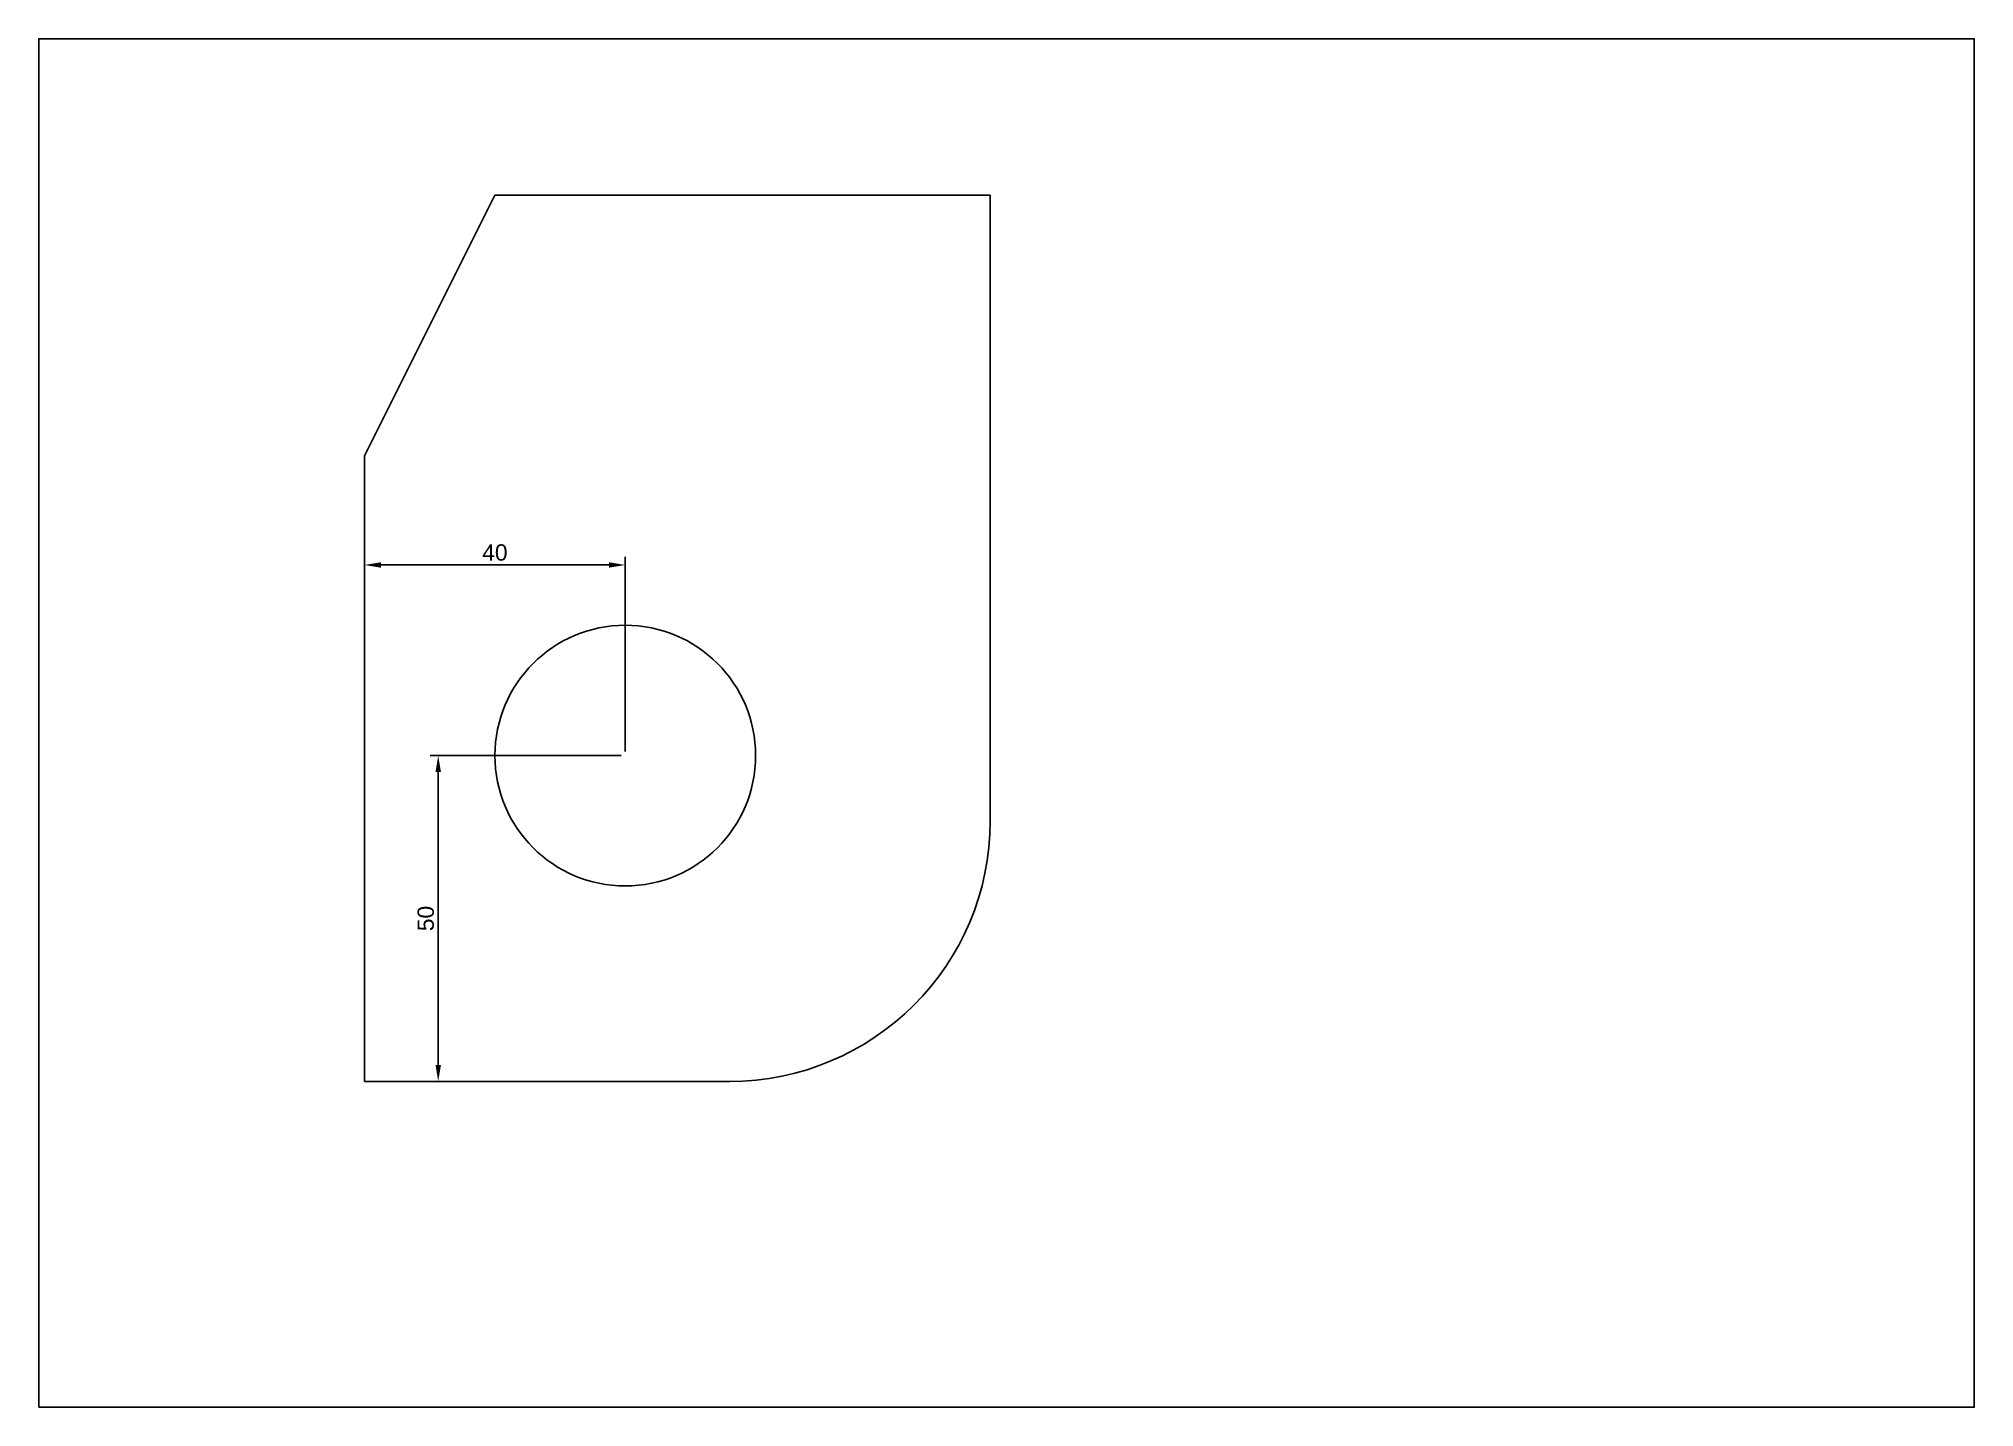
# Model space of a CAD drawing. Header units: millimetres. Extents: x 0 to 297, y 0 to 210.
import ezdxf

# ---------------------------------------------------------------- set-up
doc = ezdxf.new("R2010")
doc.units = ezdxf.units.MM
doc.styles.get("Standard").update_dxf_attribs({"font": 'arial.ttf'})
doc.dimstyles.new('ISO-25', dxfattribs={"dimtxt": 2.5, "dimasz": 2.5, "dimexe": 1.25, "dimexo": 0.625, "dimtad": 1, "dimtxsty": 'Standard', "dimcen": 2.5, "dimadec": 0, "dimazin": 0, "dimtfac": 1, "dimtmove": 0, "dimatfit": 3, "dimfxl": 1, "dimarcsym": 0})

# ---------------------------------------------------------------- blocks, each defined once
blk = doc.blocks.new('*D1')
at = {"color": 0, "lineweight": -2, "transparency": 16777216}
for p, q in [((50, 98.62), (50, 130.5)), ((52.5, 129.25), (87.5, 129.25)), ((90, 100.62), (90, 130.5))]:
    blk.add_line(p, q, dxfattribs=at)
at = {"color": 0, "transparency": 16777216}
for points in [[(52.5, 129.66), (52.5, 128.83), (50, 129.25)], [(87.5, 129.66), (87.5, 128.83), (90, 129.25)]]:
    blk.add_solid(points, dxfattribs=at)
at = {"layer": 'Defpoints', "color": 0, "transparency": 16777216}
for p in [(90, 129.25), (90, 100), (50, 98)]:
    blk.add_point(p, dxfattribs=at)
at = {"color": 0, "transparency": 16777216, "insert": (70, 131.15), "char_height": 2.5, "attachment_point": 5}
blk.add_mtext('40', dxfattribs=at)
blk = doc.blocks.new('*D2')
at = {"color": 0, "lineweight": -2, "transparency": 16777216}
for p, q in [((89.38, 100), (60.05, 100)), ((61.3, 97.5), (61.3, 52.5)), ((77.38, 50), (60.05, 50))]:
    blk.add_line(p, q, dxfattribs=at)
at = {"color": 0, "transparency": 16777216}
for points in [[(60.89, 97.5), (61.72, 97.5), (61.3, 100)], [(60.89, 52.5), (61.72, 52.5), (61.3, 50)]]:
    blk.add_solid(points, dxfattribs=at)
at = {"layer": 'Defpoints', "color": 0, "transparency": 16777216}
for p in [(90, 100), (61.3, 50), (78, 50)]:
    blk.add_point(p, dxfattribs=at)
at = {"color": 0, "transparency": 16777216, "insert": (59.4, 75), "char_height": 2.5, "attachment_point": 5, "rotation": 90}
blk.add_mtext('50', dxfattribs=at)

msp = doc.modelspace()

# ---------------------------------------------------------------- linework, layer by layer
for p, q in [((50, 146), (70, 186)), ((70, 186), (146, 186)), ((146, 186), (146, 90)), ((50, 50), (50, 146)), ((106, 50), (50, 50))]:
    msp.add_line(p, q)
msp.add_lwpolyline([(0, 0), (297, 0), (297, 210), (0, 210)], close=True)
msp.add_circle((90, 100), 20)
msp.add_arc((106, 90), 40, 270, 0)

# ---------------------------------------------------------------- dimensions: what is measured, and where the dimension line sits
dim = msp.add_linear_dim(base=(90, 129.248), p1=(50, 98), p2=(90, 100), dimstyle='ISO-25')
dim.commit()
dim.dimension.update_dxf_attribs({"geometry": '*D1', "text_midpoint": (70, 131.15)})
dim = msp.add_linear_dim(base=(61.303, 50), p1=(90, 100), p2=(78, 50), angle=90, dimstyle='ISO-25')
dim.commit()
dim.dimension.update_dxf_attribs({"geometry": '*D2', "text_midpoint": (59.401, 75)})

doc.saveas('drawing.dxf')
